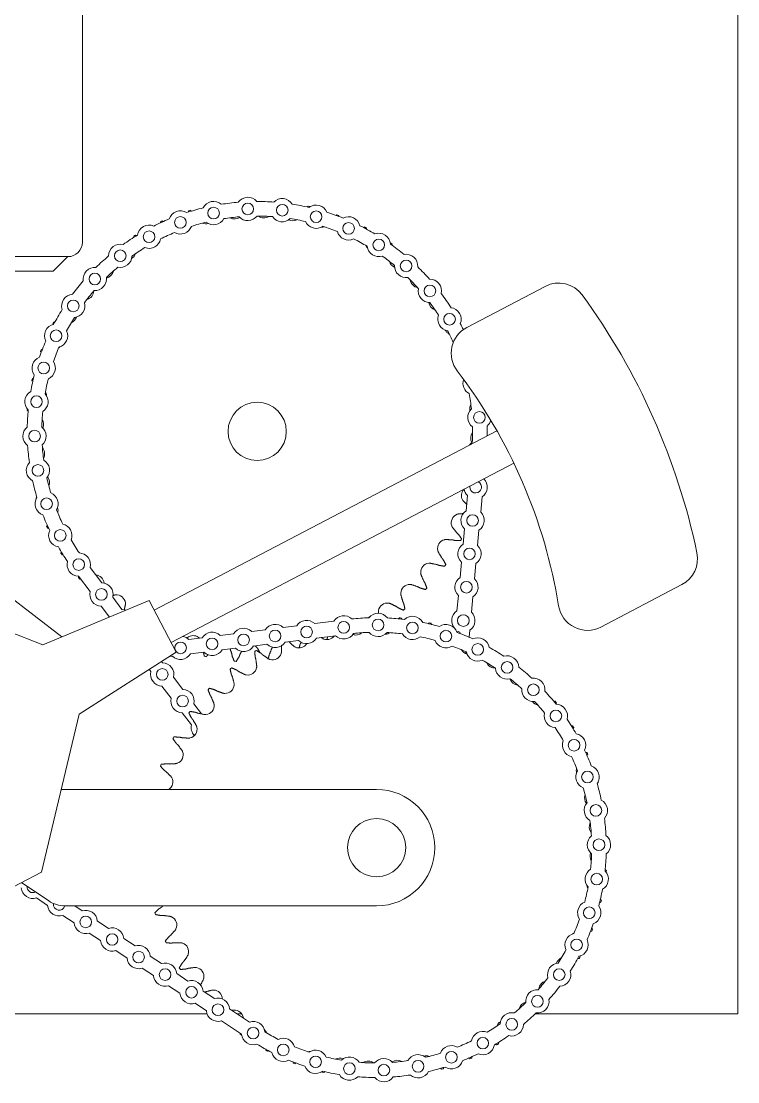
# Model space of a CAD drawing. Header units: inches. Extents: x 2.4 to 21.3, y 6.8 to 21.
# Drawn here: x 18.241 to 21.316, y 11.967 to 16.519 of the extents above; entities that cross this region are included whole.
import ezdxf

# ---------------------------------------------------------------- set-up
doc = ezdxf.new("R2010")
doc.units = ezdxf.units.IN
doc.header["$MEASUREMENT"] = 0

msp = doc.modelspace()

# ---------------------------------------------------------------- linework, layer by layer
at = {"color": 7, "linetype": 'Continuous', "lineweight": 15}
for p, q in [((18.50318, 17.10322), (18.50318, 15.57072)), ((21.31568, 12.25822), (21.31568, 16.75822)), ((18.44068, 15.50822), (18.14966, 15.50822)), ((18.37818, 15.44572), (18.44068, 15.50822)), ((18.37818, 15.44572), (18.44068, 15.50822)), ((18.16571, 15.44572), (18.37818, 15.44572)), ((18.16571, 15.44572), (18.37818, 15.44572)), ((20.48928, 15.38077), (20.15276, 15.20463)), ((20.28164, 14.76135), (18.8107, 13.99145)), ((18.88373, 13.8519), (20.35468, 14.62181)), ((20.15004, 14.41763), (20.15607, 14.48304)), ((20.21227, 14.41189), (20.21831, 14.4773)), ((20.13683, 14.27449), (20.14287, 14.3399)), ((20.19907, 14.26875), (20.2051, 14.33416)), ((18.53579, 14.17454), (18.58602, 14.10853)), ((20.12363, 14.13135), (20.12966, 14.19676)), ((20.18586, 14.12561), (20.1919, 14.19102)), ((18.48601, 14.13675), (18.53628, 14.07068)), ((20.72822, 13.9186), (21.07577, 14.10051)), ((18.4154, 13.87668), (18.17777, 14.05907)), ((18.78925, 14.03242), (18.33338, 13.8424)), ((18.63329, 14.04641), (18.67307, 13.99413)), ((18.90518, 13.81093), (18.78925, 14.03242)), ((20.11043, 13.9882), (20.11646, 14.05361)), ((20.17266, 13.98246), (20.17869, 14.04787)), ((18.58355, 14.00856), (18.6193, 13.96158)), ((19.58211, 13.94363), (19.5001, 13.9333)), ((18.33338, 13.8424), (18.18081, 13.9021)), ((19.15228, 13.8895), (19.09455, 13.88223)), ((19.28746, 13.90652), (19.22973, 13.89926)), ((19.42265, 13.92355), (19.36491, 13.91628)), ((20.10319, 13.90976), (20.10325, 13.91047)), ((20.16274, 13.87486), (20.16549, 13.90473)), ((18.4154, 13.87659), (18.4154, 13.87668)), ((19.0171, 13.87248), (18.95937, 13.86521)), ((19.29527, 13.84451), (19.23754, 13.83724)), ((19.43045, 13.86154), (19.37272, 13.85427)), ((19.44269, 13.85281), (19.43966, 13.84857)), ((19.58956, 13.88157), (19.50791, 13.87129)), ((20.01645, 13.86129), (20.01713, 13.86042)), ((18.48923, 13.54463), (18.90518, 13.81093)), ((18.88972, 13.79345), (18.87498, 13.79159)), ((19.02491, 13.81047), (18.96718, 13.8032)), ((19.16009, 13.82749), (19.10236, 13.82022)), ((18.84285, 13.77102), (18.84717, 13.76534)), ((18.79004, 13.73721), (18.79743, 13.72749)), ((18.89444, 13.70322), (18.93422, 13.65094)), ((18.8447, 13.66537), (18.88448, 13.6131)), ((18.98149, 13.58882), (19.01441, 13.54556)), ((18.32814, 12.86695), (18.48923, 13.54463)), ((18.93175, 13.55098), (18.97153, 13.4987)), ((19.76543, 13.22173), (18.41247, 13.22173)), ((18.04927, 12.72099), (18.32814, 12.86695)), ((18.2421, 12.82192), (18.35895, 12.7431)), ((18.30559, 12.75603), (18.35406, 12.72384)), ((18.42885, 12.72173), (19.76543, 12.72173)), ((18.47023, 12.72173), (18.50214, 12.70054)), ((18.41909, 12.68066), (18.46757, 12.64847)), ((18.56717, 12.65736), (18.61565, 12.62518)), ((18.5326, 12.60529), (18.58108, 12.57311)), ((18.68068, 12.582), (18.72916, 12.54981)), ((20.61326, 12.60592), (20.6078, 12.60178)), ((18.64611, 12.52993), (18.69458, 12.49774)), ((18.79419, 12.50663), (18.84266, 12.47445)), ((18.75962, 12.45456), (18.80809, 12.42238)), ((18.9077, 12.43127), (18.95617, 12.39908)), ((18.87313, 12.3792), (18.9216, 12.34701)), ((19.02121, 12.3559), (19.06968, 12.32371)), ((18.98663, 12.30383), (19.03511, 12.27165)), ((17.25318, 12.25822), (19.03821, 12.25822)), ((19.13471, 12.28053), (19.22065, 12.22347)), ((19.16832, 12.25822), (19.1874, 12.25822)), ((20.44598, 12.25822), (21.31568, 12.25822)), ((19.10014, 12.22847), (19.18608, 12.17141))]:
    msp.add_line(p, q, dxfattribs=at)
at = {"color": 7, "linetype": 'Continuous', "lineweight": 15, "flags": 128}
for points in [[(18.40117, 15.1167), (18.40228, 15.11737), (18.40823, 15.12194)], [(20.17635, 14.71161), (20.16801, 14.70437), (20.16439, 14.69998)], [(20.16674, 14.51215), (20.16593, 14.52187), (20.16611, 14.52311)], [(18.30429, 14.47218), (18.30461, 14.47113), (18.30489, 14.4702)], [(18.6896, 13.99089), (18.68414, 13.99261), (18.67307, 13.99413)], [(19.25273, 13.82966), (19.247, 13.83466), (19.24179, 13.83778)], [(20.14777, 13.81308), (20.14879, 13.81022), (20.14974, 13.80414)], [(20.66876, 12.80896), (20.66965, 12.80279), (20.6719, 12.79594)]]:
    msp.add_lwpolyline(points, dxfattribs=at)
at = {"color": 7, "linetype": 'Continuous', "lineweight": 15}
for centre, radius in [((19.0661, 15.69533), 0.025), ((19.213, 15.71298), 0.025), ((19.36086, 15.70774), 0.025), ((19.50614, 15.67973), 0.025), ((18.92368, 15.65522), 0.025), ((18.78917, 15.5936), 0.025), ((19.64536, 15.62964), 0.025), ((19.77517, 15.55865), 0.025), ((18.66577, 15.51196), 0.025), ((19.89248, 15.46848), 0.025), ((18.55646, 15.41225), 0.025), ((19.99445, 15.36128), 0.025), ((18.46385, 15.29687), 0.025), ((20.07866, 15.23963), 0.025), ((18.39017, 15.16857), 0.025), ((18.33717, 15.03043), 0.025), ((18.30613, 14.88577), 0.025), ((19.25318, 14.75822), 0.125), ((20.20688, 14.81839), 0.025), ((18.29779, 14.73804), 0.025), ((18.31236, 14.59081), 0.025), ((18.34948, 14.44758), 0.025), ((20.17757, 14.37589), 0.025), ((18.40826, 14.31181), 0.025), ((20.16437, 14.23275), 0.025), ((18.4873, 14.18673), 0.025), ((20.15116, 14.08961), 0.025), ((18.58479, 14.05855), 0.025), ((19.62459, 13.91725), 0.025), ((19.77219, 13.92752), 0.025), ((19.9196, 13.91487), 0.025), ((20.13796, 13.94647), 0.025), ((19.19491, 13.86337), 0.025), ((19.33009, 13.8804), 0.025), ((19.46528, 13.89742), 0.025), ((20.0633, 13.87962), 0.025), ((18.92455, 13.82933), 0.025), ((19.05973, 13.84635), 0.025), ((20.19983, 13.82261), 0.025), ((20.32592, 13.74521), 0.025), ((18.84593, 13.71536), 0.025), ((20.43856, 13.64927), 0.025), ((18.93298, 13.60096), 0.025), ((20.53503, 13.5371), 0.025), ((20.61304, 13.41138), 0.025), ((20.6707, 13.27512), 0.025), ((20.70664, 13.13159), 0.025), ((19.76543, 12.97172), 0.125), ((20.71999, 12.98424), 0.025), ((20.71043, 12.83659), 0.025), ((20.6782, 12.69219), 0.025), ((18.51737, 12.65292), 0.025), ((18.63088, 12.57755), 0.025), ((20.62406, 12.5545), 0.025), ((18.74439, 12.50219), 0.025), ((18.85789, 12.42682), 0.025), ((20.54932, 12.42681), 0.025), ((18.9714, 12.35146), 0.025), ((20.45576, 12.31219), 0.025), ((19.08491, 12.27609), 0.025), ((19.23588, 12.17585), 0.025), ((20.34563, 12.21338), 0.025), ((20.22157, 12.13276), 0.025), ((19.36511, 12.1038), 0.025), ((19.50391, 12.05256), 0.025), ((20.08655, 12.07226), 0.025), ((19.64895, 12.02335), 0.025), ((19.79677, 12.01689), 0.025), ((19.94381, 12.03333), 0.025)]:
    msp.add_circle(centre, radius, dxfattribs=at)
for centre, radius, start, end in [((19.213, 15.71298), 0.05, 39.93128, 144.88847), ((19.36086, 15.70774), 0.05, 31.05128, 136.00847), ((18.92368, 15.65522), 0.05, 57.69128, 162.64847), ((19.25318, 14.75822), 0.98685, 103.59291, 107.86684), ((19.25318, 14.75822), 0.99107, 106.77549, 107.28212), ((19.0661, 15.69533), 0.05, 48.81128, 153.76847), ((19.25318, 14.75822), 0.98685, 94.71291, 98.98684), ((19.25318, 14.75822), 0.98685, 85.83291, 90.10684), ((19.25318, 14.75822), 0.98685, 76.95291, 81.22684), ((19.25318, 14.75822), 0.99107, 76.77549, 77.28212), ((19.50614, 15.67973), 0.05, 22.17128, 127.12847), ((19.25318, 14.75822), 0.98685, 112.47291, 116.74684), ((19.25318, 14.75822), 0.99107, 114.27549, 114.78212), ((19.0661, 15.69533), 0.05, 231.15199, 331.42777), ((19.25318, 14.75822), 0.92435, 94.78951, 98.91025), ((19.15696, 15.70898), 0.03882, 240.12114, 303.81314), ((19.213, 15.71298), 0.05, 222.27199, 322.54777), ((19.25318, 14.75822), 0.92435, 85.90951, 90.03025), ((19.28188, 15.7134), 0.03882, 232.62114, 303.93647), ((19.36086, 15.70774), 0.05, 213.39199, 313.66777), ((19.40631, 15.70148), 0.03882, 243.98327, 296.43647), ((19.25318, 14.75822), 0.92435, 77.02951, 81.15025), ((19.50614, 15.67973), 0.05, 204.51199, 304.78777), ((19.25318, 14.75822), 0.98685, 68.07291, 72.34684), ((19.25318, 14.75822), 0.99107, 69.27549, 69.78212), ((19.64536, 15.62964), 0.05, 13.29128, 118.24847), ((18.78917, 15.5936), 0.05, 66.57128, 171.52847), ((18.92368, 15.65522), 0.05, 240.03199, 340.30777), ((19.25318, 14.75822), 0.92435, 103.66951, 107.79025), ((19.03368, 15.68828), 0.03882, 247.62114, 284.64519), ((19.52812, 15.67343), 0.03882, 269.35992, 288.93647), ((19.25318, 14.75822), 0.92435, 68.14951, 72.27025), ((19.64536, 15.62964), 0.05, 195.63199, 295.90777), ((19.25318, 14.75822), 0.98685, 59.19291, 63.46684), ((19.25318, 14.75822), 0.99107, 61.77549, 62.28212), ((18.44068, 15.57072), 0.0625, 270, 0), ((19.25318, 14.75822), 0.98685, 121.35291, 125.62684), ((19.25318, 14.75822), 0.99107, 121.77549, 122.28212), ((18.78917, 15.5936), 0.05, 248.91199, 349.18777), ((19.25318, 14.75822), 0.92435, 112.54951, 116.67025), ((19.25318, 14.75822), 0.92435, 59.26951, 63.39025), ((19.77517, 15.55865), 0.05, 4.41128, 109.36847), ((19.25318, 14.75822), 0.99107, 54.27549, 54.78212), ((18.66577, 15.51196), 0.05, 75.45128, 180.40847), ((19.25318, 14.75822), 0.92435, 121.42951, 125.55025), ((19.75563, 15.57108), 0.03882, 202.62114, 222.84337), ((19.77517, 15.55865), 0.05, 186.75199, 287.02777), ((19.25318, 14.75822), 0.98685, 50.31291, 54.58684), ((19.25318, 14.75822), 0.98685, 130.23291, 134.50684), ((18.66577, 15.51196), 0.05, 257.79199, 358.06777), ((18.69447, 15.53349), 0.03882, 300.82004, 341.43647), ((19.25318, 14.75822), 0.92435, 50.38951, 54.51025), ((19.85743, 15.49854), 0.03882, 195.12114, 247.90552), ((19.89248, 15.46848), 0.05, 355.53128, 100.48847), ((18.55646, 15.41225), 0.05, 84.33128, 189.28847), ((19.25318, 14.75822), 0.92435, 130.30951, 134.43025), ((18.59806, 15.45393), 0.03882, 282.29041, 348.93647), ((19.89248, 15.46848), 0.05, 177.87199, 278.14777), ((19.25318, 14.75822), 0.98685, 41.43291, 45.70684), ((19.25318, 14.75822), 0.98685, 139.11291, 143.38684), ((18.55646, 15.41225), 0.05, 266.67199, 6.94777), ((19.25318, 14.75822), 0.92435, 41.50951, 45.63025), ((19.94889, 15.41334), 0.03882, 187.62114, 258.93647), ((19.99445, 15.36128), 0.05, 346.65128, 91.60847), ((20.54725, 15.27002), 0.125, 36.12319, 117.62794), ((18.46385, 15.29687), 0.05, 93.21128, 198.16847), ((19.25318, 14.75822), 0.92435, 139.18951, 143.31025), ((18.51286, 15.36247), 0.03882, 285.12114, 356.43647), ((19.99445, 15.36128), 0.05, 168.99199, 269.26777), ((19.25318, 14.75822), 0.98685, 32.55291, 36.82684), ((18.32593, 13.64883), 2.875, 11.80132, 36.12319), ((18.46385, 15.29687), 0.05, 275.55199, 15.82777), ((20.02845, 15.31693), 0.03882, 188.06806, 251.43647), ((19.25318, 14.75822), 0.92435, 32.62951, 36.75025), ((19.25318, 14.75822), 0.98685, 147.99291, 152.26684), ((20.07866, 15.23963), 0.05, 160.11199, 260.38777), ((20.07866, 15.23963), 0.05, 337.77128, 82.72847), ((18.39017, 15.16857), 0.05, 102.09128, 207.04847), ((19.25318, 14.75822), 0.99107, 151.77549, 152.28212), ((19.25318, 14.75822), 0.92435, 148.06951, 152.19025), ((18.44032, 15.26067), 0.03882, 292.62114, 342.0275), ((20.21073, 15.09388), 0.125, 117.62794, 217.47697), ((19.25318, 14.75822), 0.98685, 26.29954, 27.94684), ((18.39017, 15.16857), 0.05, 284.43199, 24.70777), ((20.09474, 15.21095), 0.03882, 207.32387, 243.93647), ((19.25318, 14.75822), 0.92435, 24.43136, 27.87025), ((19.25318, 14.75822), 0.98685, 156.87291, 161.14684), ((19.25318, 14.75822), 0.92435, 156.94951, 161.07025), ((18.33717, 15.03043), 0.05, 110.97128, 215.92847), ((19.25318, 14.75822), 0.99107, 159.27549, 159.78212), ((18.33717, 15.03043), 0.05, 293.31199, 33.58777), ((19.25318, 14.75822), 0.98685, 165.75291, 170.02684), ((19.25318, 14.75822), 0.99107, 166.77549, 167.28212), ((19.25318, 14.75822), 0.92435, 165.82951, 169.95025), ((18.32593, 13.64883), 2.25, 9.21946, 37.47697), ((20.18616, 14.96489), 0.05, 160.82296, 242.62777), ((18.30613, 14.88577), 0.05, 119.85128, 224.80847), ((18.30613, 14.88577), 0.05, 302.19199, 42.46777), ((18.30992, 14.91135), 0.03882, 0.86784, 26.43647), ((19.25318, 14.75822), 0.92435, 5.98951, 10.11025), ((19.25318, 14.75822), 0.99107, 174.40503, 174.78212), ((19.25318, 14.75822), 0.98685, 174.63291, 178.90684), ((19.25318, 14.75822), 0.92435, 174.70951, 178.83025), ((20.20688, 14.81839), 0.05, 133.47199, 233.74777), ((20.20393, 14.85444), 0.03882, 150.12114, 191.11903), ((18.298, 14.78692), 0.03882, 338.17314, 33.93647), ((20.20688, 14.81839), 0.05, 311.13128, 345.97863), ((18.29779, 14.73804), 0.05, 128.73128, 233.68847), ((18.29779, 14.73804), 0.05, 311.07199, 51.34777), ((20.20836, 14.72952), 0.03882, 142.62114, 209.59464), ((19.25318, 14.75822), 0.92435, 357.10951, 1.23025), ((19.25318, 14.75822), 0.98685, 358.91156, 1.30684), ((19.25318, 14.75822), 0.98685, 183.51291, 187.78684), ((19.25318, 14.75822), 0.92435, 183.58951, 187.71025), ((18.30242, 14.662), 0.03882, 330.12114, 41.43647), ((18.31236, 14.59081), 0.05, 137.61128, 242.56847), ((18.31236, 14.59081), 0.05, 319.95199, 60.22777), ((19.25318, 14.75822), 0.98685, 192.39291, 196.66684), ((19.25318, 14.75822), 0.92435, 192.46951, 196.59025), ((18.32312, 14.53873), 0.03882, 337.62114, 38.05783), ((20.19077, 14.51904), 0.025, 195.99939, 64.62849), ((20.19077, 14.51904), 0.05, 303.41207, 46.04769), ((18.34948, 14.44758), 0.05, 146.49128, 251.44847), ((18.34948, 14.44758), 0.05, 328.83199, 69.10777), ((20.16838, 14.48328), 0.03882, 138.18665, 208.26959), ((20.19077, 14.51904), 0.05, 189.04497, 226.04769), ((18.35972, 14.41921), 0.03882, 345.12114, 17.81772), ((19.25318, 14.75822), 0.98685, 201.27291, 205.54684), ((19.25318, 14.75822), 0.92435, 201.34951, 205.47025), ((20.12467, 14.36617), 0.03882, 110.78802, 200.76959), ((20.17757, 14.37589), 0.05, 123.41207, 226.04769), ((20.17757, 14.37589), 0.05, 303.41207, 46.04769), ((19.25318, 14.75822), 0.99107, 204.27549, 204.78212), ((18.40826, 14.31181), 0.05, 337.71199, 77.98777), ((18.40826, 14.31181), 0.05, 155.37128, 260.32847), ((19.25318, 14.75822), 0.92435, 210.22951, 214.35025), ((20.06604, 14.25577), 0.03882, 103.28802, 193.26959), ((19.25318, 14.75822), 0.99107, 331.77549, 332.28212), ((19.25318, 14.75822), 0.98685, 210.15291, 214.42684), ((20.16437, 14.23275), 0.05, 123.41207, 226.04769), ((20.16437, 14.23275), 0.05, 303.41207, 46.04769), ((19.25318, 14.75822), 0.99107, 211.77549, 212.28212), ((18.4873, 14.18673), 0.05, 345.88904, 86.86777), ((21.0178, 14.21126), 0.125, 297.62794, 11.80132), ((18.4873, 14.18673), 0.05, 164.25128, 268.52461), ((19.9935, 14.15397), 0.03882, 95.78802, 185.76959), ((19.25318, 14.75822), 0.99107, 324.27549, 324.78212), ((19.25318, 14.75822), 0.99107, 219.27549, 219.78212), ((18.55747, 14.1031), 0.03882, 6.14608, 85.19655), ((20.15116, 14.08961), 0.05, 123.41207, 226.04769), ((20.15116, 14.08961), 0.05, 303.41207, 46.04769), ((18.58479, 14.05855), 0.05, 165.95109, 268.58671), ((18.58479, 14.05855), 0.05, 345.95109, 88.58671), ((19.9083, 14.06251), 0.03882, 88.28802, 178.26959), ((19.25318, 14.75822), 0.99107, 316.77549, 317.28212), ((18.64893, 14.0179), 0.03882, 5.78802, 95.76959), ((19.81188, 13.98295), 0.03882, 80.78802, 170.76959), ((19.77219, 13.92752), 0.05, 37.05852, 142.01571), ((19.25318, 14.75822), 0.99107, 309.27549, 309.78212), ((20.13796, 13.94647), 0.05, 123.41207, 226.04769), ((20.13796, 13.94647), 0.05, 303.41207, 46.04769), ((20.67025, 14.02934), 0.125, 189.21946, 297.62794), ((19.33009, 13.8804), 0.05, 45.85934, 148.49497), ((19.46528, 13.89742), 0.05, 45.85934, 148.49497), ((19.62459, 13.91725), 0.05, 45.93852, 148.16573), ((19.76447, 12.97195), 0.98685, 91.84015, 96.11408), ((19.76543, 12.97172), 0.99107, 91.68274, 91.84624), ((19.76447, 12.97195), 0.98685, 82.96015, 87.23408), ((19.76543, 12.97172), 0.99107, 83.8396, 84.34624), ((19.9196, 13.91487), 0.05, 28.17852, 133.13571), ((19.76447, 12.97195), 0.98685, 74.08015, 78.35408), ((19.76543, 12.97172), 0.99107, 76.3396, 76.84624), ((20.0633, 13.87962), 0.05, 19.29852, 124.25571), ((19.05973, 13.84635), 0.05, 45.85934, 148.49497), ((19.19491, 13.86337), 0.05, 45.85934, 148.49497), ((19.62459, 13.91725), 0.05, 225.53161, 328.555), ((19.67645, 13.92318), 0.03882, 251.2283, 311.70662), ((19.76447, 12.97195), 0.92435, 91.91675, 96.03749), ((19.77219, 13.92752), 0.05, 219.39923, 319.675), ((19.8014, 13.92666), 0.03882, 271.8324, 303.90266), ((19.76447, 12.97195), 0.92435, 83.03675, 87.15749), ((19.9196, 13.91487), 0.05, 210.51923, 310.795), ((19.76447, 12.97195), 0.98685, 65.20015, 69.47408), ((19.76543, 12.97172), 0.99107, 68.8396, 69.34624), ((18.92455, 13.82933), 0.05, 45.85934, 78.75467), ((18.97823, 13.84302), 0.03882, 46.0789, 118.26959), ((19.33009, 13.8804), 0.05, 225.85934, 328.49497), ((19.43322, 13.86773), 0.03882, 245.35214, 328.46581), ((19.46528, 13.89742), 0.05, 225.85934, 328.49497), ((19.55302, 13.90343), 0.03882, 237.85214, 324.62706), ((19.76447, 12.97195), 0.92435, 74.15675, 78.27749), ((20.0633, 13.87962), 0.05, 201.63923, 301.915), ((20.19983, 13.82261), 0.05, 10.41852, 115.37571), ((18.92455, 13.82933), 0.05, 225.85934, 328.49497), ((19.05973, 13.84635), 0.05, 225.85934, 328.49497), ((19.25318, 14.75822), 0.99107, 256.77549, 257.28212), ((19.19491, 13.86337), 0.05, 225.85934, 328.49497), ((19.76543, 12.97172), 0.99107, 121.3396, 121.84624), ((19.31911, 13.8167), 0.03882, 252.85214, 342.83371), ((19.76447, 12.97195), 0.92435, 65.27675, 69.39749), ((20.1641, 13.8402), 0.03882, 210.11213, 254.84354), ((20.19983, 13.82261), 0.05, 192.75923, 293.035), ((19.76447, 12.97195), 0.98685, 56.32015, 60.59408), ((20.32592, 13.74521), 0.05, 1.53852, 106.49571), ((18.84593, 13.71536), 0.05, 345.95109, 88.58671), ((19.25318, 14.75822), 0.99107, 264.27549, 264.78212), ((19.76447, 12.97195), 0.92435, 56.39675, 60.51749), ((20.27405, 13.78074), 0.03882, 202.92458, 272.64912), ((18.84593, 13.71536), 0.05, 165.95109, 268.58671), ((19.76543, 12.97172), 0.99107, 128.8396, 129.34624), ((19.21264, 13.75122), 0.03882, 260.35214, 350.33371), ((20.32592, 13.74521), 0.05, 183.87923, 284.155), ((19.76447, 12.97195), 0.98685, 47.44015, 51.71408), ((19.76543, 12.97172), 0.99107, 136.3396, 136.84624), ((19.11562, 13.6724), 0.03882, 267.85214, 357.83371), ((20.37529, 13.70743), 0.03882, 195.72652, 264.85318), ((19.76447, 12.97195), 0.92435, 47.51675, 51.63749), ((20.43856, 13.64927), 0.05, 352.65852, 97.61571), ((18.93298, 13.60096), 0.05, 165.95109, 268.58671), ((18.93298, 13.60096), 0.05, 345.95109, 88.58671), ((20.43856, 13.64927), 0.05, 174.99923, 275.275), ((19.76447, 12.97195), 0.98685, 38.56015, 42.83408), ((19.02972, 13.58158), 0.03882, 275.35214, 5.33371), ((20.4661, 13.62153), 0.03882, 214.63596, 257.07503), ((19.76447, 12.97195), 0.92435, 38.63675, 42.75749), ((19.76543, 12.97172), 0.99107, 38.8396, 39.34624), ((20.53503, 13.5371), 0.05, 343.77852, 88.73571), ((19.76543, 12.97172), 0.99107, 143.8396, 144.34624), ((20.53503, 13.5371), 0.05, 166.11923, 266.395), ((19.76447, 12.97195), 0.98685, 29.68015, 33.95408), ((18.95642, 13.48034), 0.03882, 282.85214, 12.83371), ((19.02003, 13.48656), 0.05, 165.95109, 222.9711), ((19.76447, 12.97195), 0.92435, 29.75675, 33.87749), ((19.76543, 12.97172), 0.99107, 31.3396, 31.84624), ((19.76543, 12.97172), 0.99107, 151.3396, 151.84624), ((20.61304, 13.41138), 0.05, 157.23923, 257.515), ((20.61304, 13.41138), 0.05, 334.89852, 79.85571), ((18.89695, 13.37039), 0.03882, 290.35214, 20.33371), ((19.76447, 12.97195), 0.98685, 20.80015, 25.07408), ((19.76447, 12.97195), 0.92435, 20.87675, 24.99749), ((19.76543, 12.97172), 0.99107, 23.8396, 24.34624), ((19.76543, 12.97172), 0.99107, 158.8396, 159.34624), ((20.6707, 13.27512), 0.05, 148.35923, 248.635), ((20.66144, 13.30393), 0.03882, 166.72322, 195.93023), ((20.6707, 13.27512), 0.05, 326.01852, 70.97571), ((18.85234, 13.25362), 0.03882, 304.76661, 27.83371), ((19.76447, 12.97195), 0.98685, 11.92015, 16.19408), ((19.76543, 12.97172), 0.99107, 16.3396, 16.50334), ((19.76543, 12.97173), 0.25, 270, 90), ((19.76447, 12.97195), 0.92435, 11.99675, 16.11749), ((20.70664, 13.13159), 0.05, 139.47923, 239.755), ((20.69713, 13.18413), 0.03882, 159.3959, 216.87481), ((20.70664, 13.13159), 0.05, 317.13852, 62.09571), ((20.71689, 13.0607), 0.03882, 152.03026, 218.6179), ((19.76447, 12.97195), 0.92435, 3.11675, 7.23749), ((19.76447, 12.97195), 0.98685, 3.04015, 7.31408), ((20.71999, 12.98424), 0.05, 130.59923, 230.875), ((20.71999, 12.98424), 0.05, 308.25852, 53.21571), ((20.72036, 12.93575), 0.03882, 159.29992, 211.03955), ((19.76447, 12.97195), 0.92435, 354.23675, 358.35749), ((19.76447, 12.97195), 0.98685, 354.16015, 358.43408), ((20.71043, 12.83659), 0.05, 121.71923, 221.995), ((20.71043, 12.83659), 0.05, 299.37852, 44.33571), ((19.76543, 12.97172), 0.99107, 353.8396, 354.34624), ((18.29035, 12.80365), 0.05, 185.09931, 287.73493), ((18.29035, 12.80365), 0.025, 174.25774, 297.74226), ((19.76447, 12.97195), 0.92435, 345.35675, 349.47749), ((19.76447, 12.97195), 0.98685, 345.28015, 349.55408), ((19.76543, 12.97172), 0.99107, 346.3396, 346.84624), ((18.40386, 12.72828), 0.05, 185.09931, 287.73493), ((18.42885, 12.84673), 0.125, 236, 270), ((18.40386, 12.72828), 0.025, 171.35892, 344.815), ((18.51737, 12.65292), 0.05, 5.09931, 107.73493), ((20.6782, 12.69219), 0.05, 112.83923, 213.115), ((20.6782, 12.69219), 0.05, 290.49852, 35.45571), ((19.76543, 12.97172), 0.99107, 196.3396, 196.84624), ((18.86942, 12.63951), 0.03882, 335.35214, 65.33371), ((19.76447, 12.97195), 0.92435, 336.47675, 340.59749), ((18.51737, 12.65292), 0.05, 185.09931, 287.73493), ((18.63088, 12.57755), 0.05, 5.09931, 107.73493), ((19.76447, 12.97195), 0.98685, 336.40015, 340.67408), ((19.76543, 12.97172), 0.99107, 338.8396, 339.34624), ((18.63088, 12.57755), 0.05, 185.09931, 287.73493), ((19.76543, 12.97172), 0.99107, 203.8396, 204.34624), ((20.62406, 12.5545), 0.05, 103.95923, 204.235), ((20.62406, 12.5545), 0.05, 281.61852, 26.57571), ((18.74439, 12.50219), 0.05, 5.09931, 107.73493), ((18.92045, 12.5254), 0.03882, 342.85214, 72.83371), ((19.76447, 12.97195), 0.92435, 327.59675, 331.71749), ((18.74439, 12.50219), 0.05, 185.09931, 287.73493), ((18.85789, 12.42682), 0.05, 5.09931, 107.73493), ((20.54932, 12.42681), 0.05, 95.07923, 195.355), ((20.57444, 12.4631), 0.03882, 114.56247, 161.49701), ((19.76447, 12.97195), 0.98685, 327.52015, 331.79408), ((19.76543, 12.97172), 0.99107, 331.3396, 331.84624), ((19.76543, 12.97172), 0.99107, 211.3396, 211.84624), ((18.98593, 12.41893), 0.03882, 350.35214, 80.33371), ((20.54932, 12.42681), 0.05, 272.73852, 17.69571), ((18.85789, 12.42682), 0.05, 185.09931, 287.73493), ((18.9714, 12.35146), 0.05, 5.09931, 107.73493), ((19.76447, 12.97195), 0.92435, 318.71675, 322.83749), ((20.50113, 12.36186), 0.03882, 106.94025, 173.79839), ((18.9714, 12.35146), 0.05, 185.09931, 287.73493), ((19.06475, 12.32191), 0.03882, 0.83426, 87.83371), ((20.45576, 12.31219), 0.05, 86.19923, 186.475), ((19.76447, 12.97195), 0.98685, 318.64015, 322.91408), ((19.08491, 12.27609), 0.05, 5.09931, 107.73493), ((19.76447, 12.97195), 0.92435, 309.83675, 313.95749), ((20.41524, 12.27105), 0.03882, 103.94566, 166.47307), ((20.45576, 12.31219), 0.05, 263.85852, 8.81571), ((19.08491, 12.27609), 0.05, 185.09931, 287.73493), ((19.15557, 12.23602), 0.03882, 7.58645, 95.33371), ((20.34563, 12.21338), 0.05, 77.31923, 177.595), ((19.76447, 12.97195), 0.98685, 309.76015, 314.03408), ((19.23588, 12.17585), 0.05, 6.27923, 107.73493), ((19.76447, 12.97195), 0.92435, 300.95675, 305.07749), ((20.31822, 12.19222), 0.03882, 123.27691, 159.18245), ((20.34563, 12.21338), 0.05, 254.97852, 359.93571), ((19.76543, 12.97172), 0.99107, 233.8396, 234.34624), ((19.23588, 12.17585), 0.05, 185.09931, 288.89571), ((19.25681, 12.16271), 0.03882, 21.46303, 46.37266), ((19.76447, 12.97195), 0.92435, 238.79675, 242.91749), ((19.36511, 12.1038), 0.05, 15.15923, 115.435), ((20.22157, 12.13276), 0.05, 68.43923, 168.715), ((19.76447, 12.97195), 0.98685, 300.88015, 305.15408), ((19.76447, 12.97195), 0.98685, 238.72015, 242.99408), ((19.76447, 12.97195), 0.92435, 247.67675, 251.79749), ((20.08655, 12.07226), 0.05, 59.55923, 159.835), ((19.76447, 12.97195), 0.92435, 292.07675, 296.19749), ((20.22157, 12.13276), 0.05, 246.09852, 351.05571), ((19.76543, 12.97172), 0.99107, 301.3396, 301.84624), ((19.76543, 12.97172), 0.99107, 241.3396, 241.84624), ((19.36511, 12.1038), 0.05, 192.81852, 297.77571), ((19.48353, 12.05864), 0.03882, 92.52391, 108.72519), ((19.50391, 12.05256), 0.05, 24.03923, 124.315), ((19.76447, 12.97195), 0.92435, 256.55675, 260.67749), ((19.60512, 12.02965), 0.03882, 65.48053, 115.90846), ((19.64895, 12.02335), 0.05, 32.91923, 133.195), ((19.79677, 12.01689), 0.05, 41.79923, 142.075), ((19.94381, 12.03333), 0.05, 50.67923, 150.955), ((19.97784, 12.04002), 0.03882, 68.31696, 105.58611), ((19.76447, 12.97195), 0.92435, 283.19675, 287.31749), ((19.76447, 12.97195), 0.98685, 292.00015, 296.27408), ((19.76543, 12.97172), 0.99107, 293.8396, 294.34624), ((19.76447, 12.97195), 0.98685, 247.60015, 251.87408), ((19.76543, 12.97172), 0.99107, 248.8396, 249.34624), ((19.50391, 12.05256), 0.05, 201.69852, 306.65571), ((19.76447, 12.97195), 0.92435, 265.43675, 269.55749), ((19.72946, 12.01679), 0.03882, 52.71132, 123.09092), ((19.85441, 12.02026), 0.03882, 60.5202, 124.82468), ((19.76447, 12.97195), 0.92435, 274.31675, 278.43749), ((19.76447, 12.97195), 0.98685, 283.12015, 287.39408), ((19.76543, 12.97172), 0.99107, 286.3396, 286.84624), ((20.08655, 12.07226), 0.05, 237.21852, 342.17571), ((19.76543, 12.97172), 0.99107, 256.3396, 256.84624), ((19.76447, 12.97195), 0.98685, 256.48015, 260.75408), ((19.64895, 12.02335), 0.05, 210.57852, 315.53571), ((19.76447, 12.97195), 0.98685, 265.36015, 269.63408), ((19.79677, 12.01689), 0.05, 219.45852, 324.41571), ((19.76447, 12.97195), 0.98685, 274.24015, 278.51408), ((19.94381, 12.03333), 0.05, 228.33852, 333.29571)]:
    msp.add_arc(centre, radius, start, end, dxfattribs=at)
for points in [[(18.95793, 15.6996), (18.95876, 15.70454)], [(18.96713, 15.70711), (18.97083, 15.70323)], [(19.46817, 15.7211), (19.47136, 15.72497)], [(18.84573, 15.66166), (18.84997, 15.65823)], [(19.59167, 15.68449), (19.59568, 15.68822)], [(19.60389, 15.68516), (19.60445, 15.67989)], [(18.83756, 15.65254), (18.83775, 15.65802)], [(19.70983, 15.63249), (19.71414, 15.63556)], [(19.72188, 15.63145), (19.72174, 15.62597)], [(18.72437, 15.59082), (18.72386, 15.5961)], [(18.73129, 15.60074), (18.73549, 15.59818)], [(19.83185, 15.5628), (19.83107, 15.55785)], [(18.37769, 15.21658), (18.37584, 15.21918)], [(18.37995, 15.22692), (18.38506, 15.2268)], [(18.32683, 15.09681), (18.32318, 15.10073)], [(18.32624, 15.10894), (18.3317, 15.10952)], [(18.29064, 14.97293), (18.28643, 14.97641)], [(18.28839, 14.98495), (18.29348, 14.98617)], [(18.27039, 14.84575), (18.26622, 14.84835)], [(18.30429, 14.47218), (18.30772, 14.47544)], [(20.1342, 14.46489), (20.13739, 14.4599)], [(20.13739, 14.4599), (20.15256, 14.44497)], [(20.11658, 14.40414), (20.11089, 14.40246)], [(20.13846, 14.40552), (20.11658, 14.40414)], [(18.34974, 14.35077), (18.35314, 14.35498)], [(18.35849, 14.34262), (18.35338, 14.3428)], [(20.08837, 14.35241), (20.09089, 14.34704)], [(20.09089, 14.34704), (20.1089, 14.32395)], [(20.06297, 14.29447), (20.05712, 14.29355)], [(20.09218, 14.29248), (20.06297, 14.29447)], [(20.1089, 14.32395), (20.117, 14.31622)], [(20.117, 14.31622), (20.13052, 14.29726)], [(20.10313, 14.2901), (20.09218, 14.29248)], [(20.12641, 14.28952), (20.10313, 14.2901)], [(18.41066, 14.23633), (18.41348, 14.24096)], [(18.42077, 14.22943), (18.4153, 14.2289)], [(20.02826, 14.24686), (20.03006, 14.24122)], [(20.03006, 14.24122), (20.04489, 14.21597)], [(20.04489, 14.21597), (20.05192, 14.20725)], [(20.05192, 14.20725), (20.06284, 14.18669)], [(19.99551, 14.19274), (19.98959, 14.19259)], [(20.02422, 14.18696), (19.99551, 14.19274)], [(20.03475, 14.18316), (20.02422, 14.18696)], [(20.05776, 14.17955), (20.03475, 14.18316)], [(18.48598, 14.13083), (18.48765, 14.13459)], [(18.49505, 14.12487), (18.49156, 14.12407)], [(19.95488, 14.15007), (19.95593, 14.14424)], [(19.95593, 14.14424), (19.96734, 14.11727)], [(19.96734, 14.11727), (19.97317, 14.10771)], [(19.91535, 14.10068), (19.90946, 14.10131)], [(19.94305, 14.0912), (19.91535, 14.10068)], [(19.953, 14.08607), (19.94305, 14.0912)], [(19.97534, 14.07948), (19.953, 14.08607)], [(19.97317, 14.10771), (19.98132, 14.08589)], [(18.63919, 14.05547), (18.63359, 14.0531)], [(18.64503, 14.05652), (18.63919, 14.05547)], [(18.68769, 14.01589), (18.68755, 14.02181)], [(19.82386, 14.01988), (19.8181, 14.02127)], [(19.85009, 14.00686), (19.82386, 14.01988)], [(19.8695, 14.06368), (19.86977, 14.05776)], [(19.86977, 14.05776), (19.87757, 14.02954)], [(19.87757, 14.02954), (19.8821, 14.0193)], [(18.68303, 13.99275), (18.68769, 14.01589)], [(19.77357, 13.98918), (19.77307, 13.98327)], [(19.77307, 13.98327), (19.77397, 13.9768)], [(19.85928, 14.00047), (19.85009, 14.00686)], [(19.88057, 13.99103), (19.85928, 14.00047)], [(19.8821, 14.0193), (19.88733, 13.9966)], [(19.73116, 13.95725), (19.7335, 13.96227)], [(19.85978, 13.9528), (19.86306, 13.95797)], [(19.87178, 13.95706), (19.87406, 13.95103)], [(19.98675, 13.93176), (19.99096, 13.93678)], [(19.99949, 13.93475), (20.001, 13.92826)], [(19.66794, 13.89118), (19.6688, 13.88568)], [(20.1113, 13.8957), (20.115, 13.89909)], [(20.12318, 13.89596), (20.12384, 13.88929)], [(18.95486, 13.87401), (18.95129, 13.87038)], [(18.95985, 13.8772), (18.95486, 13.87401)], [(19.35751, 13.81103), (19.3575, 13.84031)], [(19.38883, 13.8563), (19.39003, 13.85485)], [(19.39003, 13.85485), (19.41185, 13.83533)], [(19.43693, 13.84331), (19.43325, 13.82913)], [(19.43966, 13.84857), (19.43693, 13.84331)], [(19.5276, 13.87409), (19.53236, 13.87056)], [(19.55478, 13.87512), (19.55358, 13.86538)], [(19.55557, 13.87729), (19.55478, 13.87512)], [(19.02645, 13.79344), (19.02242, 13.81016)], [(19.04179, 13.79971), (19.03499, 13.79147)], [(19.14397, 13.80485), (19.13731, 13.82462)], [(19.14595, 13.79383), (19.14397, 13.80485)], [(19.15432, 13.7721), (19.14595, 13.79383)], [(19.17943, 13.80145), (19.1754, 13.79101)], [(19.18711, 13.815), (19.17943, 13.80145)], [(19.24455, 13.7904), (19.2425, 13.8136)], [(19.24997, 13.81819), (19.26975, 13.8059)], [(19.25645, 13.82504), (19.25273, 13.82966)], [(19.26413, 13.80939), (19.25645, 13.82504)], [(19.26975, 13.8059), (19.27797, 13.7983)], [(19.27797, 13.7983), (19.30215, 13.78179)], [(19.30495, 13.80001), (19.30231, 13.78913)], [(19.31594, 13.82715), (19.30495, 13.80001)], [(19.31933, 13.83202), (19.31594, 13.82715)], [(19.3562, 13.80525), (19.35751, 13.81103)], [(19.41185, 13.83533), (19.41703, 13.83245)], [(19.1754, 13.79101), (19.16305, 13.77126)], [(19.24762, 13.77963), (19.24455, 13.7904)], [(19.25145, 13.7506), (19.24762, 13.77963)], [(19.2509, 13.7447), (19.25145, 13.7506)], [(19.30231, 13.78913), (19.30076, 13.78575)], [(19.30215, 13.78179), (19.30767, 13.77961)], [(19.14215, 13.71541), (19.13709, 13.73814)], [(19.1466, 13.70513), (19.14215, 13.71541)], [(19.14389, 13.74367), (19.16511, 13.73406)], [(19.15418, 13.67685), (19.1466, 13.70513)], [(19.16511, 13.73406), (19.17425, 13.7276)], [(19.17425, 13.7276), (19.20038, 13.71439)], [(19.20038, 13.71439), (19.20613, 13.71295)], [(19.04845, 13.65594), (19.07074, 13.64918)], [(19.15441, 13.67093), (19.15418, 13.67685)], [(19.05041, 13.62769), (19.04243, 13.64957)], [(19.05616, 13.61808), (19.05041, 13.62769)], [(19.06737, 13.59104), (19.05616, 13.61808)], [(19.07074, 13.64918), (19.08065, 13.64397)], [(19.08065, 13.64397), (19.10828, 13.63428)], [(19.10828, 13.63428), (19.11417, 13.63361)], [(19.06837, 13.58519), (19.06737, 13.59104)], [(20.52604, 13.59877), (20.53185, 13.60006)], [(20.53737, 13.59326), (20.53501, 13.58805)], [(18.9709, 13.52875), (18.96013, 13.5494)], [(18.96527, 13.5565), (18.98825, 13.55271)], [(18.97786, 13.51998), (18.9709, 13.52875)], [(18.99251, 13.49462), (18.97786, 13.51998)], [(18.98825, 13.55271), (18.99876, 13.54884)], [(18.99876, 13.54884), (19.02742, 13.54284)], [(19.02742, 13.54284), (19.03334, 13.54294)], [(18.99426, 13.48896), (18.99251, 13.49462)], [(20.6016, 13.49415), (20.60731, 13.49465)], [(20.6119, 13.48718), (20.60846, 13.48165)], [(18.90499, 13.42028), (18.89162, 13.43935)], [(18.89579, 13.44705), (18.91907, 13.4463)], [(18.91907, 13.4463), (18.92999, 13.44383)], [(18.92999, 13.44383), (18.95919, 13.44162)], [(18.95919, 13.44162), (18.96505, 13.44249)], [(18.91304, 13.41249), (18.90499, 13.42028)], [(18.93087, 13.38926), (18.91304, 13.41249)], [(18.93335, 13.38388), (18.93087, 13.38926)], [(20.66187, 13.38057), (20.66836, 13.38029)], [(20.67194, 13.37229), (20.66743, 13.36679)], [(18.85381, 13.30413), (18.83806, 13.32129)], [(18.84119, 13.32948), (18.86436, 13.33177)], [(18.8628, 13.29746), (18.85381, 13.30413)], [(18.88351, 13.27676), (18.8628, 13.29746)], [(18.86436, 13.33177), (18.87551, 13.33074)], [(18.87551, 13.33074), (18.90475, 13.33237)], [(18.90475, 13.33237), (18.91045, 13.334)], [(18.88667, 13.27174), (18.88351, 13.27676)], [(20.71647, 13.25054), (20.7123, 13.24663)], [(20.74657, 12.87733), (20.75167, 12.87409)], [(20.72469, 12.75105), (20.73049, 12.74619)], [(18.81439, 12.69291), (18.83138, 12.70883)], [(18.83138, 12.70883), (18.84085, 12.71481)], [(18.84085, 12.71481), (18.84891, 12.72173)], [(20.72846, 12.73767), (20.72155, 12.73605)], [(18.83983, 12.68048), (18.81689, 12.68451)], [(18.85103, 12.68066), (18.83983, 12.68048)], [(18.88006, 12.67684), (18.85103, 12.68066)], [(18.88562, 12.67479), (18.88006, 12.67684)], [(18.8823, 12.59632), (18.90182, 12.61814)], [(18.90182, 12.61814), (18.9047, 12.62333)], [(20.68967, 12.61397), (20.68317, 12.61332)], [(20.68793, 12.62745), (20.6928, 12.62215)], [(18.85892, 12.57116), (18.87369, 12.58916)], [(18.88577, 12.56216), (18.8625, 12.56316)], [(18.87369, 12.58916), (18.8823, 12.59632)], [(18.89684, 12.5638), (18.88577, 12.56216)], [(18.92612, 12.5638), (18.89684, 12.5638)], [(18.9319, 12.56249), (18.92612, 12.5638)], [(18.91896, 12.45626), (18.93125, 12.47604)], [(18.93125, 12.47604), (18.93885, 12.48426)], [(18.93885, 12.48426), (18.95536, 12.50844)], [(18.95536, 12.50844), (18.95754, 12.51396)], [(20.63507, 12.49639), (20.62926, 12.49658)], [(20.63729, 12.50687), (20.63924, 12.5041)], [(18.94675, 12.45084), (18.92355, 12.44879)], [(18.95752, 12.45391), (18.94675, 12.45084)], [(18.98655, 12.45774), (18.95752, 12.45391)], [(18.99245, 12.4572), (18.98655, 12.45774)], [(19.00955, 12.38054), (19.02276, 12.40667)], [(19.02276, 12.40667), (19.0242, 12.41242)], [(19.03202, 12.35289), (19.02822, 12.35124)], [(19.0603, 12.36047), (19.03202, 12.35289)], [(19.06622, 12.3607), (19.0603, 12.36047)], [(19.15196, 12.27467), (19.14611, 12.27367)], [(19.18065, 12.17157), (19.18116, 12.17467)], [(19.2901, 12.10208), (19.29029, 12.10809)], [(20.28089, 12.12525), (20.27602, 12.12828)], [(20.28773, 12.13697), (20.28836, 12.12984)], [(19.30233, 12.10109), (19.2978, 12.09791)], [(20.166, 12.06521), (20.16034, 12.06985)], [(20.17431, 12.07606), (20.174, 12.06879)], [(19.40767, 12.04748), (19.40711, 12.05316)], [(19.41957, 12.04776), (19.41586, 12.04435)], [(20.04425, 12.02068), (20.03943, 12.02582)], [(20.0536, 12.02862), (20.05264, 12.02319)], [(19.53137, 12.00869), (19.53077, 12.01127)], [(19.54315, 12.01054), (19.5399, 12.00666)]]:
    msp.add_open_spline(points, degree=1, dxfattribs=at)

doc.saveas('drawing.dxf')
